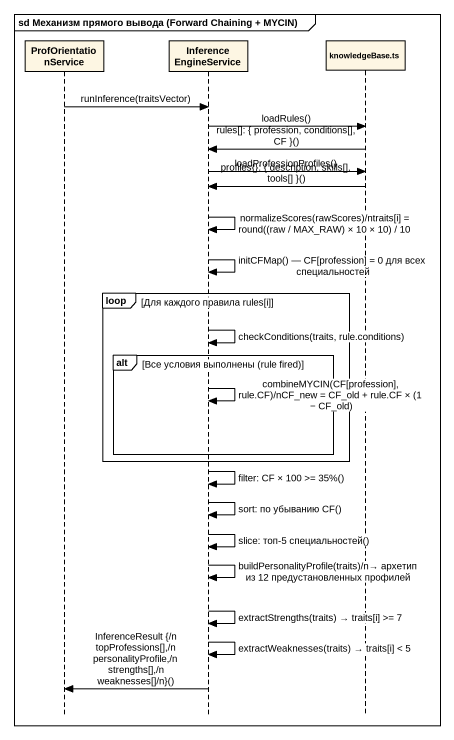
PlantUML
@startuml
mainframe sd Механизм прямого вывода (Forward Chaining + MYCIN)
hide footbox
participant ProfOrientationService
participant InferenceEngineService
participant "knowledgeBase.ts" as knowledgeBase_ts

ProfOrientationService -> InferenceEngineService : runInference(traitsVector)
InferenceEngineService -> knowledgeBase_ts : loadRules()
knowledgeBase_ts -> InferenceEngineService : rules[]: { profession, conditions[], CF }()
InferenceEngineService -> knowledgeBase_ts : loadProfessionProfiles()
knowledgeBase_ts -> InferenceEngineService : profiles{}: { description, skills[], tools[] }()
InferenceEngineService -> InferenceEngineService : normalizeScores(rawScores)/ntraits[i] = round((raw / MAX_RAW) × 10 × 10) / 10
InferenceEngineService -> InferenceEngineService : initCFMap() — CF[profession] = 0 для всех специальностей
loop Для каждого правила rules[i]
  InferenceEngineService -> InferenceEngineService : checkConditions(traits, rule.conditions)
  alt Все условия выполнены (rule fired)
    InferenceEngineService -> InferenceEngineService : combineMYCIN(CF[profession], rule.CF)/nCF_new = CF_old + rule.CF × (1 − CF_old)
  end
end
InferenceEngineService -> InferenceEngineService : filter: CF × 100 >= 35%()
InferenceEngineService -> InferenceEngineService : sort: по убыванию CF()
InferenceEngineService -> InferenceEngineService : slice: топ-5 специальностей()
InferenceEngineService -> InferenceEngineService : buildPersonalityProfile(traits)/n→ архетип из 12 предустановленных профилей
InferenceEngineService -> InferenceEngineService : extractStrengths(traits) → traits[i] >= 7
InferenceEngineService -> InferenceEngineService : extractWeaknesses(traits) → traits[i] < 5
InferenceEngineService -> ProfOrientationService : InferenceResult {/n topProfessions[],/n personalityProfile,/n strengths[],/n weaknesses[]/n}()
@enduml
